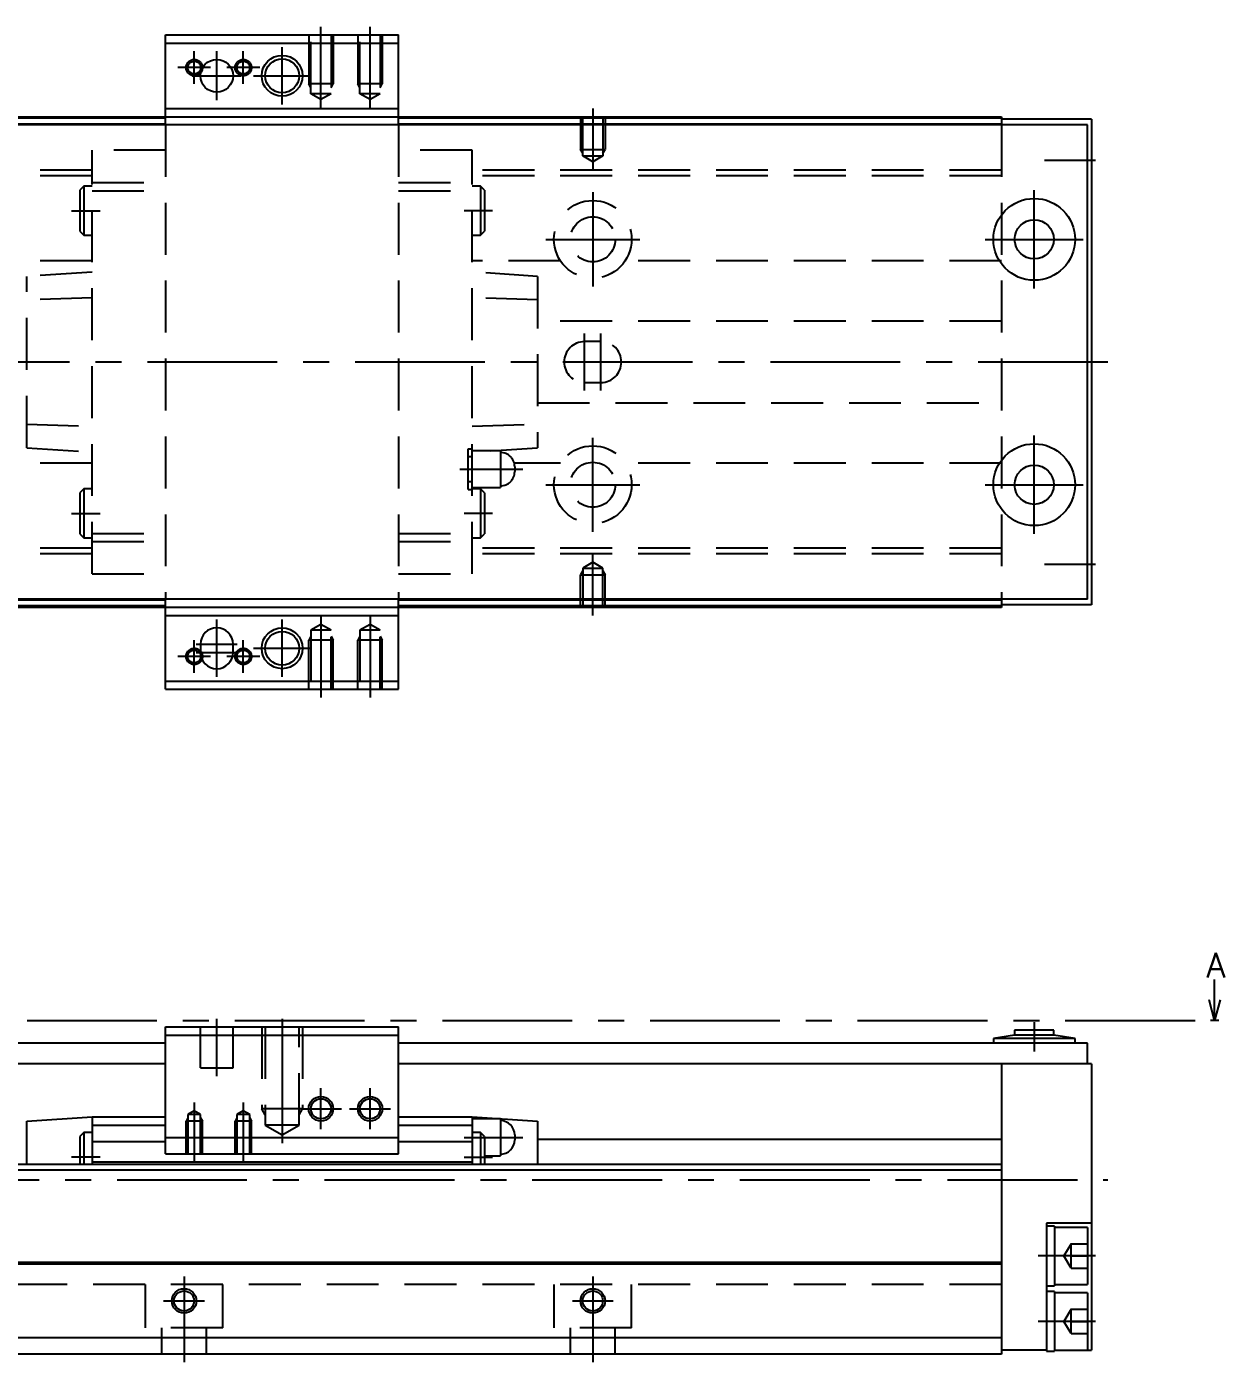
# Model space of a CAD drawing. Extents: x -2 to 572, y -8 to 279.
# Drawn here: x 425.5 to 572, y 9 to 172.3 of the extents above; entities that cross this region are included whole.
import ezdxf

# ---------------------------------------------------------------- set-up
doc = ezdxf.new("R2010")
doc.units = 0
doc.header["$LTSCALE"] = 0.5
doc.linetypes.add('CENTER', pattern=[50.8, 31.75, -6.35, 6.35, -6.35])
doc.linetypes.add('DASHED', pattern=[19.05, 12.7, -6.35])
for name, color, linetype in [('MSM_CENTER', 1, 'CENTER'), ('MSM_CONTINUOUS', 7, 'CONTINUOUS'), ('MSM_DASHED', 4, 'DASHED'), ('MSM_NARROW', 5, 'CONTINUOUS'), ('MSM_PART_NUMBER', 7, 'CONTINUOUS')]:
    doc.layers.add(name, color=color, linetype=linetype)
doc.styles.get("Standard").update_dxf_attribs({"font": 'txt.shx', "height": 3, "bigfont": 'bigfont.shx'})

msp = doc.modelspace()

# ---------------------------------------------------------------- linework, layer by layer
at = {"layer": 'MSM_CENTER'}
for p, q in [((461.51, 162.39), (461.51, 172.3)), ((467.51, 162.39), (467.51, 172.3)), ((446.01, 165.3), (446.01, 169.3)), ((448.76, 163.3), (448.76, 169.3)), ((452.01, 165.3), (452.01, 169.3)), ((456.76, 162.8), (456.76, 169.8)), ((448.01, 167.3), (444.01, 167.3)), ((454.01, 167.3), (450.01, 167.3)), ((445.76, 166.3), (451.76, 166.3)), ((453.26, 166.3), (460.26, 166.3)), ((494.76, 162.3), (494.76, 154.79)), ((550.01, 156), (556.26, 156)), ((494.76, 152.05), (494.76, 140.55)), ((548.76, 140.3), (548.76, 152.3)), ((431.01, 149.8), (434.51, 149.8)), ((482.51, 149.8), (479.01, 149.8)), ((489.01, 146.3), (500.51, 146.3)), ((542.76, 146.3), (554.76, 146.3)), ((493.76, 127.8), (493.76, 134.8)), ((495.76, 127.8), (495.76, 134.8)), ((557.76, 131.3), (256.26, 131.3)), ((494.76, 110.55), (494.76, 122.05)), ((548.76, 110.3), (548.76, 122.3)), ((478.51, 118.2), (486.21, 118.2)), ((489.01, 116.3), (500.51, 116.3)), ((542.76, 116.3), (554.76, 116.3)), ((431.01, 112.8), (434.51, 112.8)), ((482.51, 112.8), (479.01, 112.8)), ((494.76, 100.3), (494.76, 107.81)), ((550.01, 106.6), (556.26, 106.6)), ((448.76, 92.8), (448.76, 99.8)), ((456.76, 92.8), (456.76, 99.8)), ((461.51, 100.21), (461.51, 90.3)), ((467.51, 100.21), (467.51, 90.3)), ((446.01, 93.3), (446.01, 97.3)), ((446.26, 96.8), (451.26, 96.8)), ((452.01, 93.3), (452.01, 97.3)), ((448.01, 95.3), (444.01, 95.3)), ((446.26, 95.8), (451.26, 95.8)), ((454.01, 95.3), (450.01, 95.3)), ((453.26, 96.3), (460.26, 96.3)), ((247.76, 50.8), (570.83, 50.8)), ((448.76, 44), (448.76, 51)), ((456.76, 51), (456.76, 35.81)), ((548.76, 50.6), (548.76, 47)), ((461.51, 37.5), (461.51, 42.5)), ((467.51, 37.5), (467.51, 42.5)), ((446.01, 40.76), (446.01, 33.5)), ((452.01, 40.76), (452.01, 33.5)), ((459.01, 40), (464.01, 40)), ((465.01, 40), (470.01, 40)), ((479.01, 36.5), (486.21, 36.5)), ((434.51, 34.1), (431.01, 34.1)), ((479.01, 34.1), (482.51, 34.1)), ((258.76, 31.3), (557.76, 31.3)), ((556.26, 22), (549.26, 22)), ((444.76, 19.5), (444.76, 9)), ((494.76, 19.5), (494.76, 9)), ((442.26, 16.5), (447.26, 16.5)), ((492.26, 16.5), (497.26, 16.5)), ((556.26, 14), (549.26, 14))]:
    msp.add_line(p, q, dxfattribs=at)
at = {"layer": 'MSM_CONTINUOUS'}
for p, q in [((442.51, 160.3), (442.51, 171.3)), ((442.51, 171.3), (471.01, 171.3)), ((442.51, 170.3), (471.01, 170.3)), ((471.01, 160.3), (471.01, 171.3)), ((442.51, 162.3), (471.01, 162.3)), ((555.26, 160.3), (283.26, 160.3)), ((366.51, 161.3), (544.76, 161.3)), ((442.51, 161.1), (395.01, 161.1)), ((442.51, 160.4), (395.01, 160.4)), ((544.76, 161.1), (471.01, 161.1)), ((544.76, 160.4), (471.01, 160.4)), ((544.76, 161.3), (544.76, 160.3)), ((555.76, 161), (544.76, 161)), ((555.26, 102.3), (555.26, 160.3)), ((555.76, 161), (555.76, 101.6)), ((555.26, 102.3), (283.26, 102.3)), ((544.76, 101.3), (294.76, 101.3)), ((442.51, 102.2), (395.01, 102.2)), ((442.51, 101.5), (395.01, 101.5)), ((442.51, 91.3), (442.51, 102.3)), ((471.01, 91.3), (471.01, 102.3)), ((544.76, 102.2), (471.01, 102.2)), ((544.76, 101.5), (471.01, 101.5)), ((544.76, 102.3), (544.76, 101.3)), ((555.76, 101.6), (544.76, 101.6)), ((442.51, 100.3), (471.01, 100.3)), ((446.76, 96.8), (446.76, 95.8)), ((450.76, 95.8), (450.76, 96.8)), ((442.51, 92.3), (471.01, 92.3)), ((442.51, 91.3), (471.01, 91.3)), ((570.83, 50.8), (570.83, 55.8)), ((570.83, 50.8), (570.16, 53.3)), ((571.5, 53.3), (570.83, 50.8)), ((571.33, 50.8), (570.33, 50.8)), ((442.51, 50), (471.01, 50)), ((442.51, 34.5), (442.51, 50)), ((442.51, 49), (471.01, 49)), ((471.01, 34.5), (471.01, 50)), ((546.36, 49), (543.76, 48.6)), ((546.36, 49.6), (546.36, 49)), ((551.16, 49.6), (546.36, 49.6)), ((551.16, 49), (546.36, 49)), ((551.16, 49), (551.16, 49.6)), ((553.76, 48.6), (551.16, 49)), ((442.51, 48), (395.01, 48)), ((555.26, 48), (471.01, 48)), ((543.76, 48.6), (543.76, 48)), ((553.76, 48.6), (543.76, 48.6)), ((553.76, 48), (553.76, 48.6)), ((555.26, 45.5), (555.26, 48)), ((442.51, 45.5), (395.01, 45.5)), ((555.76, 45.5), (471.01, 45.5)), ((544.76, 45.5), (544.76, 10)), ((555.76, 45.5), (555.76, 10.5)), ((425.51, 38.5), (433.51, 39)), ((425.51, 33.2), (425.51, 38.5)), ((433.51, 39), (442.51, 39)), ((433.51, 39), (433.51, 33.2)), ((433.51, 38), (442.51, 38)), ((471.01, 39), (480.01, 39)), ((471.01, 38), (480.01, 38)), ((480.01, 39), (488.01, 38.5)), ((480.01, 39), (480.01, 33.2)), ((483.46, 38.75), (480.01, 38.75)), ((483.46, 38.75), (483.46, 34.25)), ((488.01, 38.5), (488.01, 33.2)), ((432.51, 37.1), (432.01, 36.6)), ((432.01, 36.6), (432.01, 33.2)), ((433.51, 37.1), (432.51, 37.1)), ((432.51, 37.1), (432.51, 33.2)), ((433.51, 36), (442.51, 36)), ((442.51, 36.5), (471.01, 36.5)), ((471.01, 36), (480.01, 36)), ((481.01, 37.1), (480.01, 37.1)), ((481.51, 36.6), (481.01, 37.1)), ((481.01, 37.1), (481.01, 33.2)), ((481.51, 36.6), (481.51, 33.2)), ((485.21, 36.8), (485.21, 36.2)), ((488.01, 36.3), (544.76, 36.3)), ((442.51, 34.5), (471.01, 34.5)), ((544.76, 33.2), (294.76, 33.2)), ((433.51, 33.5), (480.01, 33.5)), ((481.51, 34.25), (483.46, 34.25)), ((544.76, 32.5), (294.76, 32.5)), ((555.76, 26), (550.26, 26)), ((550.26, 26), (550.26, 10.35)), ((551.26, 25.65), (550.26, 25.65)), ((551.26, 25.65), (551.26, 18.35)), ((555.26, 25.5), (551.26, 25.5)), ((555.26, 25.5), (555.26, 18.5)), ((544.76, 21.2), (294.76, 21.2)), ((544.76, 21), (294.76, 21)), ((550.26, 18.35), (551.26, 18.35)), ((551.26, 18.5), (555.26, 18.5)), ((551.26, 17.65), (550.26, 17.65)), ((551.26, 17.65), (551.26, 10.35)), ((555.26, 17.5), (551.26, 17.5)), ((555.26, 17.5), (555.26, 10.5)), ((544.76, 12), (285.26, 12)), ((544.76, 10), (294.76, 10)), ((550.26, 10.5), (544.76, 10.5)), ((550.26, 10.35), (551.26, 10.35)), ((551.26, 10.5), (555.76, 10.5))]:
    msp.add_line(p, q, dxfattribs=at)
for centre, radius in [((448.76, 166.3), 2), ((456.76, 166.3), 2.07), ((548.76, 146.3), 5), ((548.76, 146.3), 2.4), ((548.76, 116.3), 5), ((548.76, 116.3), 2.4), ((456.76, 96.3), 2.07), ((461.51, 40), 1.23), ((467.51, 40), 1.23), ((444.76, 16.5), 1.23), ((494.76, 16.5), 1.23)]:
    msp.add_circle(centre, radius, dxfattribs=at)
for centre, radius, start, end in [((448.76, 96.8), 2, 0, 180), ((448.76, 95.8), 2, 180, 0), ((483.46, 36.8), 1.75, 0, 90), ((483.46, 36.2), 1.75, 270, 0)]:
    msp.add_arc(centre, radius, start, end, dxfattribs=at)
at = {"layer": 'MSM_DASHED'}
for p, q in [((460.01, 171.3), (460.01, 165.3)), ((460.28, 164.1), (460.28, 171.3)), ((462.74, 171.3), (462.74, 164.1)), ((463.01, 171.3), (463.01, 165.3)), ((466.01, 171.3), (466.01, 165.3)), ((466.28, 164.1), (466.28, 171.3)), ((468.74, 171.3), (468.74, 164.1)), ((469.01, 171.3), (469.01, 165.3)), ((463.01, 165.3), (460.01, 165.3)), ((460.28, 164.83), (460.01, 165.3)), ((462.74, 164.83), (463.01, 165.3)), ((469.01, 165.3), (466.01, 165.3)), ((466.28, 164.83), (466.01, 165.3)), ((468.74, 164.83), (469.01, 165.3)), ((462.74, 164.1), (460.28, 164.1)), ((461.51, 163.39), (460.28, 164.1)), ((462.74, 164.1), (461.51, 163.39)), ((468.74, 164.1), (466.28, 164.1)), ((467.51, 163.39), (466.28, 164.1)), ((468.74, 164.1), (467.51, 163.39)), ((442.51, 160.3), (442.51, 102.3)), ((471.01, 160.3), (471.01, 102.3)), ((493.26, 161.3), (493.26, 157.3)), ((493.53, 156.5), (493.53, 161.3)), ((495.99, 161.3), (495.99, 156.5)), ((496.26, 161.3), (496.26, 157.3)), ((544.76, 160.3), (544.76, 102.3)), ((442.51, 157.2), (433.51, 157.2)), ((433.51, 105.4), (433.51, 157.2)), ((480.01, 157.2), (471.01, 157.2)), ((480.01, 105.4), (480.01, 157.2)), ((493.53, 156.83), (493.26, 157.3)), ((493.26, 157.3), (496.26, 157.3)), ((495.99, 156.83), (496.26, 157.3)), ((493.53, 156.5), (495.99, 156.5)), ((494.76, 155.79), (493.53, 156.5)), ((495.99, 156.5), (494.76, 155.79)), ((433.51, 154.75), (404.01, 154.75)), ((433.51, 154.05), (404.01, 154.05)), ((544.76, 154.75), (480.01, 154.75)), ((544.76, 154.05), (480.01, 154.05)), ((432.51, 152.8), (432.01, 152.3)), ((432.01, 152.3), (432.01, 147.3)), ((432.51, 152.8), (432.51, 146.8)), ((433.51, 152.8), (432.51, 152.8)), ((433.51, 153.25), (442.51, 153.25)), ((433.51, 152.25), (442.51, 152.25)), ((471.01, 153.25), (480.01, 153.25)), ((471.01, 152.25), (480.01, 152.25)), ((481.01, 152.8), (480.01, 152.8)), ((481.01, 152.8), (481.01, 146.8)), ((481.51, 152.3), (481.01, 152.8)), ((481.51, 152.3), (481.51, 147.3)), ((432.01, 147.3), (432.51, 146.8)), ((481.01, 146.8), (481.51, 147.3)), ((432.51, 146.8), (433.51, 146.8)), ((480.01, 146.8), (481.01, 146.8)), ((433.51, 143.66), (404.01, 143.66)), ((433.51, 142.3), (425.51, 141.77)), ((490.81, 143.66), (480.01, 143.66)), ((488.01, 141.77), (480.01, 142.3)), ((544.76, 143.66), (498.71, 143.66)), ((425.51, 120.83), (425.51, 141.77)), ((488.01, 141.77), (488.01, 120.83)), ((433.51, 139.16), (425.51, 138.9)), ((488.01, 138.9), (480.01, 139.16)), ((544.76, 136.3), (488.01, 136.3)), ((495.76, 133.8), (493.76, 133.8)), ((493.76, 128.8), (495.76, 128.8)), ((488.01, 126.3), (544.76, 126.3)), ((425.51, 123.7), (433.51, 123.44)), ((480.01, 123.44), (488.01, 123.7)), ((425.51, 120.83), (433.51, 120.3)), ((479.51, 120.7), (480.01, 120.7)), ((479.51, 115.7), (479.51, 120.7)), ((480.01, 119.7), (479.51, 119.7)), ((483.46, 120.45), (480.01, 120.45)), ((482.27, 120.45), (488.01, 120.83)), ((483.46, 120.45), (483.46, 115.95)), ((433.51, 118.94), (409.15, 118.94)), ((490.81, 118.94), (485.15, 118.94)), ((485.21, 118.5), (485.21, 117.9)), ((544.76, 118.94), (498.71, 118.94)), ((479.51, 116.7), (480.01, 116.7)), ((480.01, 115.95), (483.46, 115.95)), ((432.51, 115.8), (432.01, 115.3)), ((432.01, 115.3), (432.01, 110.3)), ((432.51, 115.8), (432.51, 109.8)), ((433.51, 115.8), (432.51, 115.8)), ((479.51, 115.7), (480.01, 115.7)), ((481.01, 115.8), (480.01, 115.8)), ((481.51, 115.3), (481.01, 115.8)), ((481.01, 115.8), (481.01, 109.8)), ((481.51, 115.3), (481.51, 110.3)), ((432.01, 110.3), (432.51, 109.8)), ((432.51, 109.8), (433.51, 109.8)), ((433.51, 110.35), (442.51, 110.35)), ((471.01, 110.35), (480.01, 110.35)), ((480.01, 109.8), (481.01, 109.8)), ((481.01, 109.8), (481.51, 110.3)), ((433.51, 108.55), (404.01, 108.55)), ((433.51, 107.85), (404.01, 107.85)), ((433.51, 109.35), (442.51, 109.35)), ((471.01, 109.35), (480.01, 109.35)), ((544.76, 108.55), (480.01, 108.55)), ((544.76, 107.85), (480.01, 107.85)), ((494.76, 106.81), (493.53, 106.1)), ((495.99, 106.1), (494.76, 106.81)), ((433.51, 105.4), (442.51, 105.4)), ((471.01, 105.4), (480.01, 105.4)), ((493.53, 105.77), (493.26, 105.3)), ((493.26, 101.3), (493.26, 105.3)), ((493.26, 105.3), (496.26, 105.3)), ((493.53, 106.1), (493.53, 101.3)), ((493.53, 106.1), (495.99, 106.1)), ((495.99, 101.3), (495.99, 106.1)), ((495.99, 105.77), (496.26, 105.3)), ((496.26, 101.3), (496.26, 105.3)), ((461.51, 99.21), (460.28, 98.5)), ((460.28, 98.5), (460.28, 91.3)), ((462.74, 98.5), (460.28, 98.5)), ((462.74, 98.5), (461.51, 99.21)), ((462.74, 91.3), (462.74, 98.5)), ((467.51, 99.21), (466.28, 98.5)), ((466.28, 98.5), (466.28, 91.3)), ((468.74, 98.5), (466.28, 98.5)), ((468.74, 98.5), (467.51, 99.21)), ((468.74, 91.3), (468.74, 98.5)), ((460.28, 97.77), (460.01, 97.3)), ((463.01, 97.3), (460.01, 97.3)), ((460.01, 91.3), (460.01, 97.3)), ((462.74, 97.77), (463.01, 97.3)), ((463.01, 91.3), (463.01, 97.3)), ((466.28, 97.77), (466.01, 97.3)), ((469.01, 97.3), (466.01, 97.3)), ((466.01, 91.3), (466.01, 97.3)), ((468.74, 97.77), (469.01, 97.3)), ((469.01, 91.3), (469.01, 97.3)), ((446.76, 45), (446.76, 50)), ((450.76, 45), (450.76, 50)), ((454.26, 50), (454.26, 40)), ((454.69, 50), (454.69, 38)), ((458.83, 38), (458.83, 50)), ((459.26, 50), (459.26, 40)), ((446.76, 45), (450.76, 45)), ((446.01, 39.76), (445.23, 39.31)), ((446.79, 39.31), (445.23, 39.31)), ((445.23, 39.31), (445.23, 34.5)), ((446.79, 39.31), (446.01, 39.76)), ((446.79, 34.5), (446.79, 39.31)), ((452.01, 39.76), (451.23, 39.31)), ((452.79, 39.31), (451.23, 39.31)), ((451.23, 39.31), (451.23, 34.5)), ((452.79, 39.31), (452.01, 39.76)), ((452.79, 34.5), (452.79, 39.31)), ((459.26, 40), (454.26, 40)), ((454.69, 39.25), (454.26, 40)), ((458.83, 39.25), (459.26, 40)), ((445.23, 38.87), (445.01, 38.5)), ((447.01, 38.5), (445.01, 38.5)), ((445.01, 34.5), (445.01, 38.5)), ((446.79, 38.87), (447.01, 38.5)), ((447.01, 34.5), (447.01, 38.5)), ((451.23, 38.87), (451.01, 38.5)), ((453.01, 38.5), (451.01, 38.5)), ((451.01, 34.5), (451.01, 38.5)), ((452.79, 38.87), (453.01, 38.5)), ((453.01, 34.5), (453.01, 38.5)), ((458.83, 38), (454.69, 38)), ((454.69, 38), (456.76, 36.81)), ((456.76, 36.81), (458.83, 38)), ((553.26, 23.5), (552.4, 22)), ((553.26, 20.5), (553.26, 23.5)), ((553.26, 23.5), (555.26, 23.5)), ((553.26, 20.5), (552.4, 22)), ((553.26, 22), (555.26, 22)), ((553.26, 20.5), (555.26, 20.5)), ((544.76, 18.5), (294.76, 18.5)), ((440.01, 18.5), (440.01, 13.2)), ((449.51, 13.2), (449.51, 18.5)), ((490.01, 18.5), (490.01, 13.2)), ((499.51, 13.2), (499.51, 18.5)), ((553.26, 15.5), (552.4, 14)), ((553.26, 12.5), (553.26, 15.5)), ((553.26, 15.5), (555.26, 15.5)), ((449.51, 13.2), (440.01, 13.2)), ((442.01, 13.2), (442.01, 10)), ((447.51, 10), (447.51, 13.2)), ((499.51, 13.2), (490.01, 13.2)), ((492.01, 13.2), (492.01, 10)), ((497.51, 10), (497.51, 13.2)), ((553.26, 12.5), (552.4, 14)), ((553.26, 14), (555.26, 14)), ((553.26, 12.5), (555.26, 12.5))]:
    msp.add_line(p, q, dxfattribs=at)
for centre, radius in [((446.01, 167.3), 1), ((452.01, 167.3), 1), ((446.01, 167.3), 0.784), ((452.01, 167.3), 0.784), ((494.76, 146.3), 4.75), ((494.76, 146.3), 2.75), ((494.76, 116.3), 4.75), ((494.76, 116.3), 2.75), ((446.01, 95.3), 1), ((446.01, 95.3), 0.784), ((452.01, 95.3), 1), ((452.01, 95.3), 0.784)]:
    msp.add_circle(centre, radius, dxfattribs=at)
for centre, radius, start, end in [((493.76, 131.3), 2.5, 90, 270), ((495.76, 131.3), 2.5, 270, 90), ((483.46, 118.5), 1.75, 0, 90), ((483.46, 117.9), 1.75, 270, 0)]:
    msp.add_arc(centre, radius, start, end, dxfattribs=at)
at = {"layer": 'MSM_NARROW'}
for centre, radius in [((456.76, 166.3), 2.5), ((456.76, 96.3), 2.5), ((461.51, 40), 1.5), ((467.51, 40), 1.5), ((444.76, 16.5), 1.5), ((494.76, 16.5), 1.5)]:
    msp.add_circle(centre, radius, dxfattribs=at)

# ---------------------------------------------------------------- texts
at = {"layer": 'MSM_PART_NUMBER'}
msp.add_text('A', height=3, dxfattribs=at).set_placement((569.83, 56.05))

doc.saveas('drawing.dxf')
